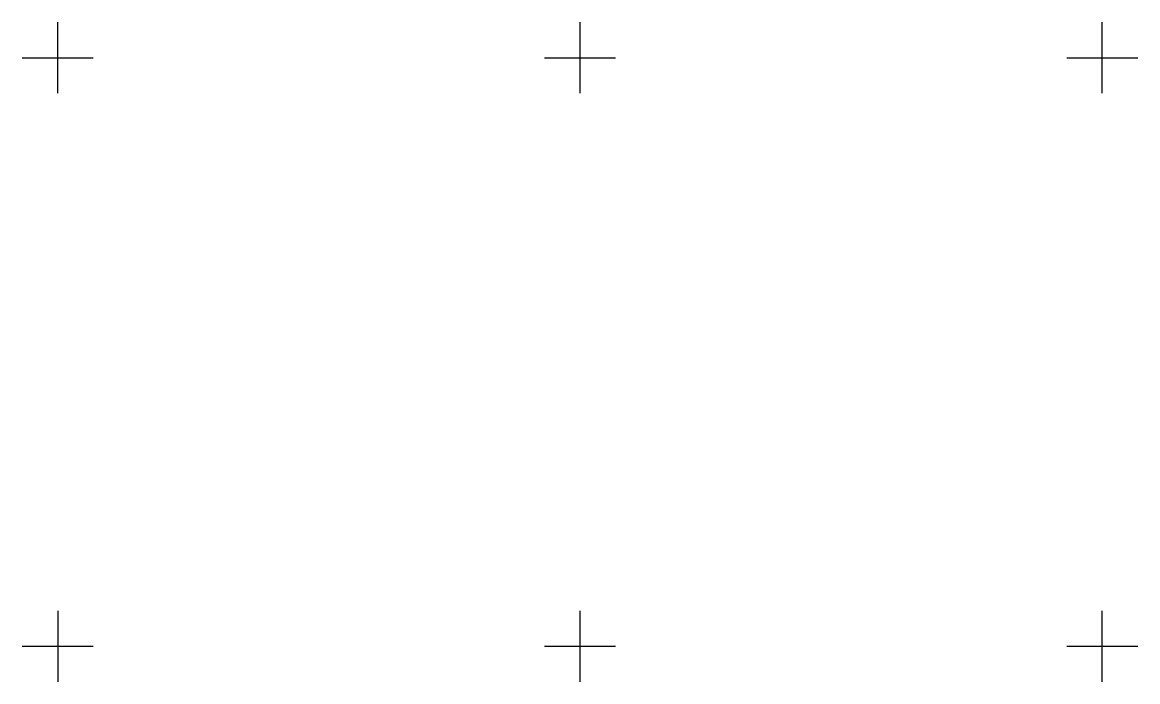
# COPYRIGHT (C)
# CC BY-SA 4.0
# Model space of a CAD drawing. Extents: x -195 to 161, y 1 to 98.
# Drawn here: x -0.6 to 160.6, y 2.4 to 97.6 of the extents above; entities outside this region: 1.
import ezdxf

# ---------------------------------------------------------------- set-up
doc = ezdxf.new("R2010")
doc.units = 0
doc.header["$LTSCALE"] = 10
doc.header["$MEASUREMENT"] = 0
doc.linetypes.add('CENTER', pattern=[2, 1.25, -0.25, 0.25, -0.25])
doc.layers.get('0').update_dxf_attribs({"linetype": 'CONTINUOUS'})
doc.layers.add('GENERAL', color=7, linetype='CONTINUOUS')

msp = doc.modelspace()

# ---------------------------------------------------------------- linework, layer by layer
at = {"color": 1, "linetype": 'CENTER', "extrusion": (0, 1, 0)}
msp.add_line((-195, 1, -174.75), (-195, 1, -225.25), dxfattribs=at)
at = {"layer": 'GENERAL', "color": 1, "linetype": 'CENTER'}
for p, q in [((4.5, 87.375), (4.5, 97.625)), ((80, 87.375), (80, 97.625)), ((155.5, 87.375), (155.5, 97.625)), ((-0.625, 92.5), (9.625, 92.5)), ((74.875, 92.5), (85.125, 92.5)), ((150.375, 92.5), (160.625, 92.5)), ((4.5, 12.625), (4.5, 2.375)), ((80, 2.375), (80, 12.625)), ((155.5, 2.375), (155.5, 12.625)), ((-0.625, 7.5), (9.625, 7.5)), ((74.875, 7.5), (85.125, 7.5)), ((150.375, 7.5), (160.625, 7.5))]:
    msp.add_line(p, q, dxfattribs=at)

doc.saveas('drawing.dxf')
